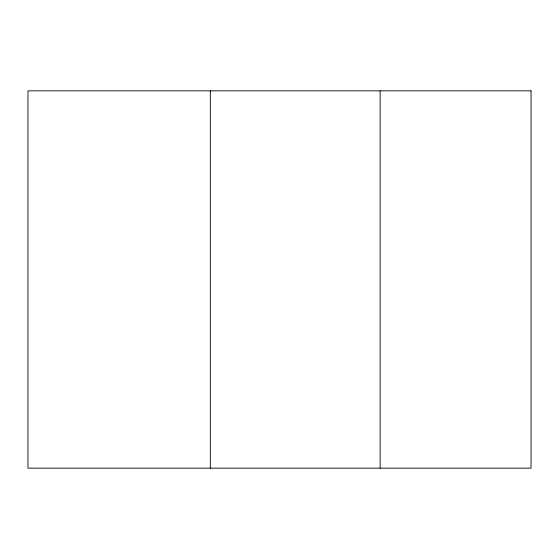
<?xml version="1.0" encoding="UTF-8"?>
<svg xmlns="http://www.w3.org/2000/svg" width="559" height="559" viewBox="0 0 559 559"><rect width="100%" height="100%" fill="white"/><g stroke="black" fill="none" stroke-linecap="round" stroke-linejoin="round"><path stroke-width="0.84" d="M380.12 90.837L380.12 468.162M210.324 90.837L210.324 468.162M531.05 90.837L27.95 90.837L27.95 468.162L531.05 468.162L531.05 90.837"/></g></svg>
